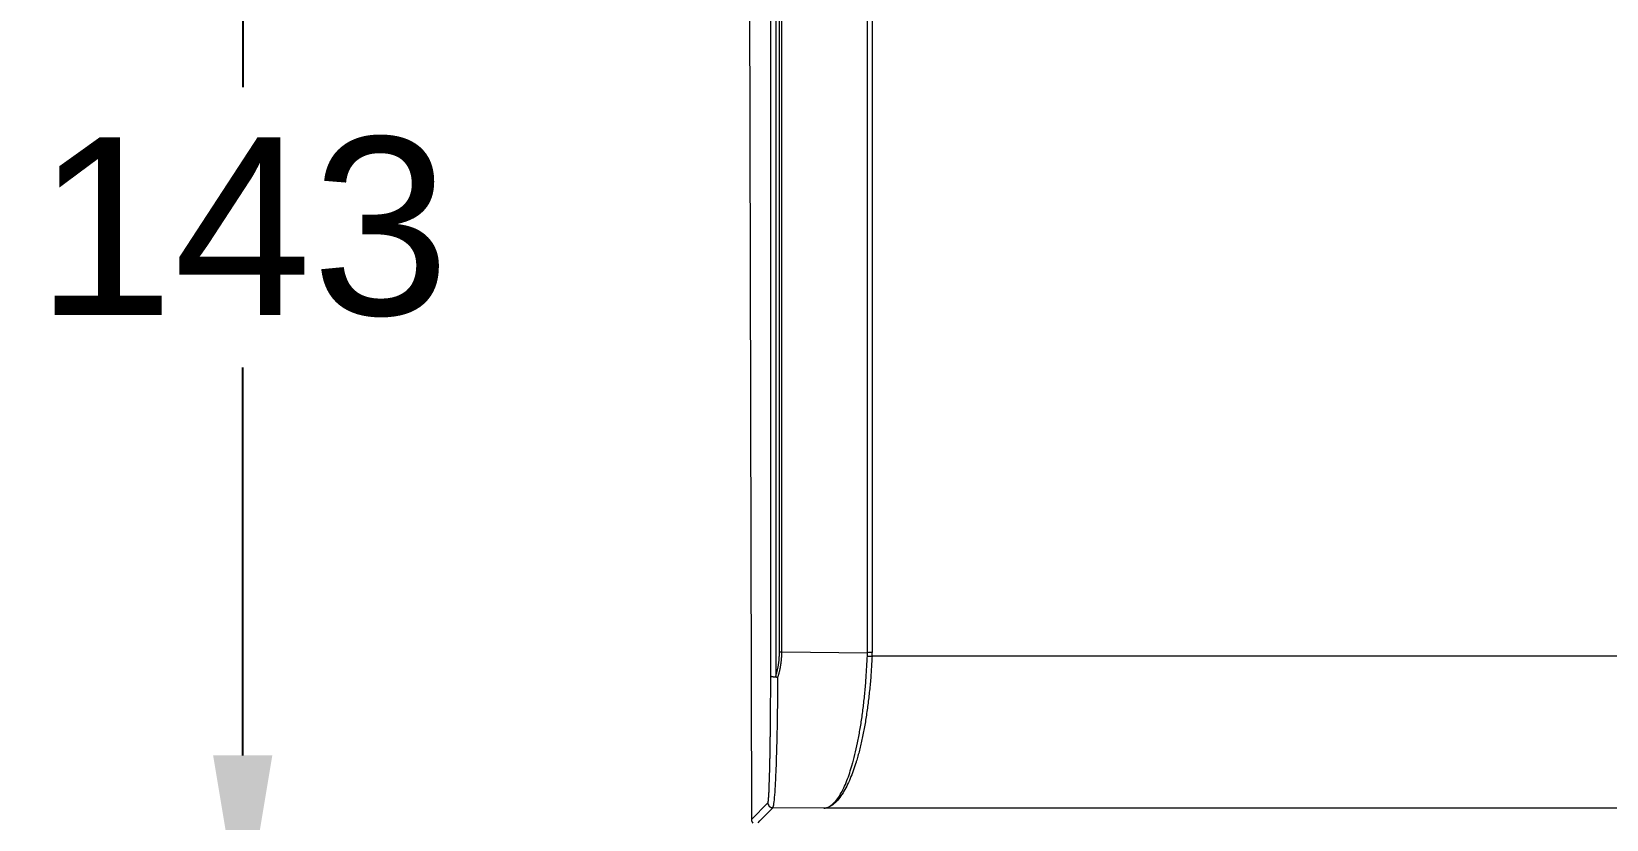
# Model space of a CAD drawing. Header units: millimetres. Extents: x 17284 to 19660, y -6011 to -2651.
# Drawn here: x 17667.9 to 17827.4, y -4923.2 to -4843.4 of the extents above; entities that cross this region are included whole.
import ezdxf

# ---------------------------------------------------------------- set-up
doc = ezdxf.new("R2010")
doc.units = ezdxf.units.MM
doc.layers.add('DIM', color=3, linetype='Continuous', lineweight=13)
doc.styles.get("Standard").update_dxf_attribs({"font": 'arial.ttf'})
doc.dimstyles.get("Standard").update_dxf_attribs({"dimtxt": 0.18, "dimasz": 0.18, "dimexe": 0.18, "dimexo": 0.0625, "dimgap": 0.09, "dimtad": 0, "dimtih": 1, "dimtoh": 1, "dimdec": 1, "dimdsep": 46, "dimtxsty": 'Standard', "dimcen": 0.09, "dimadec": 0, "dimazin": 0, "dimtfac": 1, "dimtdec": 1, "dimtofl": 0, "dimtmove": 0, "dimatfit": 3, "dimfxl": 1, "dimtolj": 1, "dimtzin": 0, "dimarcsym": 0})

# ---------------------------------------------------------------- blocks, each defined once
blk = doc.blocks.new('*D62')
at = {"layer": 'Defpoints', "color": 0, "transparency": 16777216}
for p in [(17804.76, -4791.73), (17689.32, -4934.73), (17804.76, -4934.73)]:
    blk.add_point(p, dxfattribs=at)
at = {"layer": 'DIM', "color": 0, "lineweight": -2, "transparency": 16777216}
for p, q in [((17804.69, -4791.73), (17689.14, -4791.73)), ((17689.32, -4809.73), (17689.32, -4849.03)), ((17689.32, -4916.73), (17689.32, -4877.43)), ((17804.69, -4934.73), (17689.14, -4934.73))]:
    blk.add_line(p, q, dxfattribs=at)
at = {"layer": 'DIM', "color": 0, "transparency": 16777216}
for points in [[(17686.32, -4809.73), (17692.32, -4809.73), (17689.32, -4791.73)], [(17686.32, -4916.73), (17692.32, -4916.73), (17689.32, -4934.73)]]:
    blk.add_solid(points, dxfattribs=at)
at = {"layer": 'DIM', "color": 0, "transparency": 16777216, "insert": (17689.32, -4863.23), "char_height": 18, "attachment_point": 5}
blk.add_mtext('\\A1;143', dxfattribs=at)
blk = doc.blocks.new('*D66')
at = {"layer": 'Defpoints', "color": 0, "transparency": 16777216}
for p in [(17751.81, -4766.15), (17623.24, -4944.73), (17765.84, -4944.73)]:
    blk.add_point(p, dxfattribs=at)
at = {"layer": 'DIM', "color": 0, "lineweight": -2, "transparency": 16777216}
for p, q in [((17751.74, -4766.15), (17623.06, -4766.15)), ((17623.24, -4784.15), (17623.24, -4841.25)), ((17623.24, -4926.73), (17623.24, -4869.63)), ((17765.78, -4944.73), (17623.06, -4944.73))]:
    blk.add_line(p, q, dxfattribs=at)
at = {"layer": 'DIM', "color": 0, "transparency": 16777216}
for points in [[(17620.24, -4784.15), (17626.24, -4784.15), (17623.24, -4766.15)], [(17620.24, -4926.73), (17626.24, -4926.73), (17623.24, -4944.73)]]:
    blk.add_solid(points, dxfattribs=at)
at = {"layer": 'DIM', "color": 0, "transparency": 16777216, "insert": (17623.24, -4855.44), "char_height": 18, "attachment_point": 5}
blk.add_mtext('\\A1;178.5', dxfattribs=at)

msp = doc.modelspace()

# ---------------------------------------------------------------- linework, layer by layer
at = {"linetype": 'Continuous', "lineweight": 18}
for p, q in [((17740.52, -4795.76), (17740.84, -4923.22)), ((17742.8, -4908.66), (17742.8, -4813.64))]:
    msp.add_line(p, q, dxfattribs=at)
at = {"linetype": 'Continuous', "lineweight": 13}
for p, q in [((17743.3, -4813.71), (17743.3, -4908.76)), ((17743.68, -4906.25), (17743.68, -4815.41)), ((17743.92, -4906.24), (17743.92, -4815.4)), ((17752.58, -4906.33), (17752.58, -4824.07)), ((17743.92, -4906.24), (17752.58, -4906.33)), ((18045.99, -4906.69), (17753.06, -4906.69)), ((17740.84, -4923.22), (17742.51, -4921.54)), ((17748.19, -4922.08), (17743.01, -4922.03)), ((18247.43, -4922.08), (17748.19, -4922.08))]:
    msp.add_line(p, q, dxfattribs=at)
for centre, major_axis, start_param, end_param in [((17743.68, -4906.18), (-0.5, 0), 1.570796, 2.073426), ((17753.06, -4906.45), (-1, 0), 4.712389, 5.215019)]:
    msp.add_ellipse(centre, major_axis=major_axis, ratio=0.144536, start_param=start_param, end_param=end_param, dxfattribs=at)
at = {"linetype": 'Continuous', "lineweight": 18}
msp.add_ellipse((17741.34, -4923.22), major_axis=(0.351, 0.356), ratio=0.999699, start_param=2.352313, end_param=3.141593, dxfattribs=at)
at = {"linetype": 'Continuous', "lineweight": 13}
for points in [[(17753.06, -4824.05), (17753.06, -4851.47), (17753.06, -4878.89), (17753.06, -4906.31)], [(17741.51, -4923.55), (17742.01, -4923.04), (17742.51, -4922.54), (17743.01, -4922.03)], [(17742.51, -4921.54), (17742.51, -4921.59), (17742.53, -4921.72), (17742.64, -4921.9), (17742.82, -4922.01), (17742.95, -4922.03), (17743.01, -4922.03)]]:
    msp.add_open_spline(points, degree=3, dxfattribs=at)
at = {"linetype": 'Continuous', "lineweight": 18}
for points, degree in [([(17743.29, -4908.76), (17743.68, -4907.55), (17743.68, -4906.25)], 2), ([(17752.58, -4906.69), (17752.58, -4906.57), (17752.58, -4906.45), (17752.58, -4906.33)], 3)]:
    msp.add_open_spline(points, degree=degree, dxfattribs=at)
at = {"linetype": 'Continuous', "lineweight": 13}
for points, weights in [([(17743.53, -4908.79), (17743.79, -4907.96), (17743.92, -4907.1), (17743.92, -4906.24)], [1.00000005568, 1.00000005377, 1.00000005322, 1.00000005404]), ([(17753.06, -4906.69), (17753.06, -4906.56), (17753.06, -4906.44), (17753.06, -4906.31)], [1.00000000083, 1.00000000084, 1.00000000084, 1.00000000084]), ([(17752.58, -4906.69), (17752.72, -4906.68), (17752.89, -4906.68), (17753.06, -4906.69)], [0.999999999611, 0.979158724185, 0.979158724593, 1.00000000083])]:
    msp.add_rational_spline(points, weights, degree=3, dxfattribs=at)
at = {"linetype": 'Continuous', "lineweight": 18}
for points, degree, knots in [([(17753.06, -4906.69), (17753.03, -4907.18), (17753, -4907.67), (17752.94, -4908.65), (17752.9, -4909.14), (17752.81, -4910.11), (17752.75, -4910.59), (17752.64, -4911.54), (17752.58, -4912.01), (17752.44, -4912.93), (17752.37, -4913.38), (17752.21, -4914.27), (17752.12, -4914.7), (17751.94, -4915.55), (17751.84, -4915.96), (17751.69, -4916.55), (17751.64, -4916.74), (17751.56, -4917.03), (17751.51, -4917.17), (17751.47, -4917.33), (17751.44, -4917.41), (17751.43, -4917.45), (17751.42, -4917.47), (17751.42, -4917.48), (17751.42, -4917.49), (17751.42, -4917.49), (17751.42, -4917.49), (17751.42, -4917.49), (17751.42, -4917.49), (17751.42, -4917.49), (17751.42, -4917.49), (17751.33, -4917.76), (17751.24, -4918.02), (17751.05, -4918.55), (17750.95, -4918.82), (17750.73, -4919.33), (17750.62, -4919.59), (17750.37, -4920.07), (17750.25, -4920.3), (17749.98, -4920.74), (17749.84, -4920.94), (17749.54, -4921.31), (17749.39, -4921.47), (17749.07, -4921.75), (17748.9, -4921.86), (17748.55, -4922.02), (17748.37, -4922.07), (17748.19, -4922.08)], 3, [0, 0, 0, 0, 0.0625, 0.0625, 0.125, 0.125, 0.1875, 0.1875, 0.25, 0.25, 0.3125, 0.3125, 0.375, 0.375, 0.4375, 0.4375, 0.46875, 0.46875, 0.484375, 0.492187, 0.496094, 0.498047, 0.499023, 0.499512, 0.499756, 0.499878, 0.499939, 0.499969, 0.499985, 0.499985, 0.5, 0.5, 0.5625, 0.5625, 0.625, 0.625, 0.6875, 0.6875, 0.75, 0.75, 0.8125, 0.8125, 0.875, 0.875, 0.9375, 0.9375, 1, 1, 1, 1]), ([(17748.19, -4922.08), (17748.35, -4922.07), (17748.51, -4922.02), (17748.82, -4921.87), (17748.97, -4921.75), (17749.27, -4921.48), (17749.41, -4921.32), (17749.68, -4920.96), (17749.81, -4920.75), (17750.05, -4920.32), (17750.17, -4920.09), (17750.39, -4919.6), (17750.49, -4919.35), (17750.68, -4918.83), (17750.77, -4918.56), (17750.9, -4918.16), (17750.94, -4918.03), (17751, -4917.83), (17751.03, -4917.73), (17751.06, -4917.61), (17751.08, -4917.55), (17751.09, -4917.52), (17751.09, -4917.51), (17751.09, -4917.5), (17751.1, -4917.49), (17751.1, -4917.49), (17751.1, -4917.49), (17751.1, -4917.49), (17751.1, -4917.49), (17751.1, -4917.49), (17751.1, -4917.49), (17751.2, -4917.13), (17751.3, -4916.75), (17751.48, -4915.96), (17751.57, -4915.55), (17751.73, -4914.7), (17751.81, -4914.27), (17751.96, -4913.38), (17752.03, -4912.93), (17752.15, -4912.01), (17752.21, -4911.54), (17752.31, -4910.59), (17752.36, -4910.11), (17752.44, -4909.14), (17752.47, -4908.65), (17752.53, -4907.67), (17752.56, -4907.18), (17752.58, -4906.69)], 3, [0, 0, 0, 0, 0.0625, 0.0625, 0.125, 0.125, 0.1875, 0.1875, 0.25, 0.25, 0.3125, 0.3125, 0.375, 0.375, 0.4375, 0.4375, 0.46875, 0.46875, 0.484375, 0.492188, 0.496094, 0.498047, 0.499023, 0.499512, 0.499756, 0.499878, 0.499939, 0.499969, 0.499985, 0.499985, 0.5, 0.5, 0.5625, 0.5625, 0.625, 0.625, 0.6875, 0.6875, 0.75, 0.75, 0.8125, 0.8125, 0.875, 0.875, 0.9375, 0.9375, 1, 1, 1, 1]), ([(17742.51, -4921.54), (17742.57, -4921.44), (17742.62, -4920.44), (17742.64, -4919.94), (17742.66, -4919.21), (17742.69, -4918.5), (17742.71, -4917.6), (17742.73, -4916.73), (17742.74, -4915.71), (17742.76, -4914.7), (17742.77, -4913.51), (17742.79, -4911.18), (17742.8, -4908.66)], 2, [0, 0, 0, 0.25, 0.25, 0.375, 0.375, 0.5, 0.5, 0.625, 0.625, 0.75, 0.75, 1, 1, 1]), ([(17742.8, -4908.66), (17742.8, -4908.66), (17742.8, -4908.66), (17742.8, -4908.66), (17742.8, -4908.67), (17742.8, -4908.67), (17742.8, -4908.67), (17742.8, -4908.67), (17742.81, -4908.67), (17742.81, -4908.68), (17742.81, -4908.68), (17742.81, -4908.68), (17742.82, -4908.68), (17742.82, -4908.68), (17742.82, -4908.69), (17742.83, -4908.69), (17742.83, -4908.69), (17742.83, -4908.69), (17742.84, -4908.7), (17742.84, -4908.7), (17742.85, -4908.7), (17742.85, -4908.7), (17742.86, -4908.71), (17742.86, -4908.71), (17742.87, -4908.71), (17742.87, -4908.71), (17742.88, -4908.72), (17742.88, -4908.72), (17742.89, -4908.72), (17742.9, -4908.72), (17742.9, -4908.73), (17742.91, -4908.73), (17742.92, -4908.73), (17742.92, -4908.73), (17742.93, -4908.74), (17742.94, -4908.74), (17742.95, -4908.74), (17742.95, -4908.74), (17742.96, -4908.75), (17742.97, -4908.75), (17742.98, -4908.75), (17742.99, -4908.75), (17743, -4908.75), (17743.01, -4908.75), (17743.02, -4908.75), (17743.04, -4908.76), (17743.05, -4908.76), (17743.07, -4908.76), (17743.09, -4908.76), (17743.11, -4908.76), (17743.13, -4908.76), (17743.16, -4908.76), (17743.18, -4908.76), (17743.21, -4908.76), (17743.23, -4908.76), (17743.25, -4908.76), (17743.26, -4908.76), (17743.28, -4908.76), (17743.29, -4908.76), (17743.29, -4908.76)], 3, [0, 0, 0, 0, 0.014241, 0.028483, 0.042727, 0.056972, 0.071218, 0.085467, 0.099718, 0.113971, 0.128226, 0.142483, 0.156744, 0.171007, 0.185273, 0.199543, 0.213815, 0.228091, 0.242371, 0.256654, 0.270942, 0.285233, 0.299529, 0.313829, 0.328133, 0.342443, 0.356757, 0.371076, 0.385401, 0.39973, 0.414066, 0.428407, 0.442753, 0.457106, 0.471465, 0.48583, 0.500201, 0.51272, 0.526318, 0.541002, 0.556782, 0.573661, 0.591647, 0.610742, 0.630949, 0.652273, 0.674714, 0.698276, 0.72296, 0.748767, 0.786489, 0.821745, 0.854539, 0.884875, 0.912761, 0.938204, 0.961214, 0.981806, 1, 1, 1, 1]), ([(17743.01, -4922.03), (17743.04, -4922.02), (17743.1, -4921.82), (17743.16, -4921.32), (17743.22, -4920.67), (17743.24, -4920.28), (17743.3, -4919.36), (17743.32, -4918.83), (17743.37, -4917.65), (17743.39, -4917), (17743.43, -4915.58), (17743.45, -4914.82), (17743.48, -4913.22), (17743.49, -4912.38), (17743.52, -4910.63), (17743.53, -4909.72), (17743.53, -4908.79)], 3, [0, 0, 0, 0, 0.125, 0.25, 0.25, 0.375, 0.375, 0.5, 0.5, 0.625, 0.625, 0.75, 0.75, 0.875, 0.875, 1, 1, 1, 1]), ([(17743.29, -4908.76), (17743.3, -4908.76), (17743.3, -4908.76), (17743.3, -4908.76), (17743.31, -4908.76), (17743.31, -4908.76), (17743.32, -4908.77), (17743.33, -4908.77), (17743.33, -4908.77), (17743.34, -4908.77), (17743.35, -4908.77), (17743.36, -4908.78), (17743.37, -4908.78), (17743.37, -4908.78), (17743.38, -4908.78), (17743.39, -4908.79), (17743.41, -4908.79), (17743.42, -4908.79), (17743.43, -4908.79), (17743.44, -4908.79), (17743.46, -4908.79), (17743.47, -4908.79), (17743.48, -4908.79), (17743.49, -4908.79), (17743.5, -4908.79), (17743.5, -4908.79), (17743.51, -4908.79), (17743.52, -4908.79), (17743.52, -4908.79), (17743.53, -4908.79), (17743.53, -4908.79), (17743.53, -4908.79), (17743.53, -4908.79)], 3, [0, 0, 0, 0, 0.014986, 0.032214, 0.051719, 0.073525, 0.097652, 0.124116, 0.152932, 0.184112, 0.217665, 0.253599, 0.292901, 0.33281, 0.373368, 0.414616, 0.45659, 0.499326, 0.560098, 0.617022, 0.670083, 0.719274, 0.764597, 0.806056, 0.843659, 0.877419, 0.907348, 0.93346, 0.955769, 0.974287, 0.989027, 1, 1, 1, 1])]:
    msp.add_open_spline(points, degree=degree, knots=knots, dxfattribs=at)

# ---------------------------------------------------------------- dimensions: what is measured, and where the dimension line sits
at = {"layer": 'DIM', "color": 3}
dim = msp.add_linear_dim(base=(17623.24, -4944.73), p1=(17751.81, -4766.15), p2=(17765.84, -4944.73), angle=90, text='178.5', dimstyle='Standard', override={"dimtxt": 18, "dimasz": 18, "dimgap": 5}, dxfattribs=at)
dim.commit()
dim.dimension.update_dxf_attribs({"geometry": '*D66', "text_midpoint": (17623.24, -4855.44)})
dim = msp.add_linear_dim(base=(17689.32, -4934.73), p1=(17804.76, -4791.73), p2=(17804.76, -4934.73), angle=90, dimstyle='Standard', override={"dimtxt": 18, "dimasz": 18, "dimgap": 5}, dxfattribs=at)
dim.commit()
dim.dimension.update_dxf_attribs({"geometry": '*D62', "text_midpoint": (17689.32, -4863.23)})

doc.saveas('drawing.dxf')
